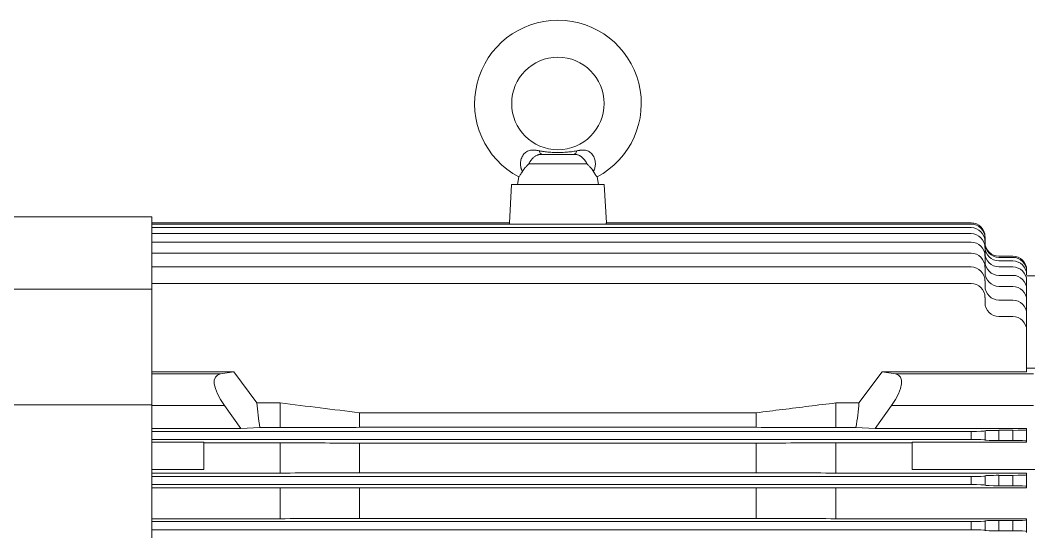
# Model space of a CAD drawing. Header units: inches. Extents: x -48 to 250, y -21 to 207.
# Drawn here: x 20.46 to 37.62, y 66.52 to 75.23 of the extents above; entities that cross this region are included whole.
import ezdxf

# ---------------------------------------------------------------- set-up
doc = ezdxf.new("R2010")
doc.units = ezdxf.units.IN
doc.header["$MEASUREMENT"] = 0

# ---------------------------------------------------------------- blocks, each defined once
blk = doc.blocks.new('HHI 365TS FRONT VIEW')
at = {"color": 7, "linetype": 'Continuous', "lineweight": 5}
for p, q in [((-15.241, 9.995), (-16.231, 9.995)), ((-16.524, 9.646), (-16.561, 8.992)), ((-14.949, 9.646), (-16.524, 9.646)), ((-16.403, 9.773), (-16.425, 9.646)), ((-15.047, 9.646), (-15.07, 9.773)), ((-14.911, 8.992), (-14.949, 9.646)), ((-22.646, 9.094), (-29.732, 9.094)), ((-22.646, 7.861), (-22.646, 9.094)), ((-16.558, 8.992), (-22.646, 8.992)), ((-8.709, 8.972), (-22.646, 8.972)), ((-16.559, 8.972), (-16.558, 8.992)), ((-8.709, 8.992), (-14.914, 8.992)), ((-8.709, 8.911), (-22.646, 8.911)), ((-8.709, 8.808), (-22.646, 8.808)), ((-8.472, 8.736), (-8.472, 8.756)), ((-8.709, 8.663), (-22.646, 8.663)), ((-8.472, 8.674), (-8.472, 8.736)), ((-8.472, 8.58), (-8.472, 8.674)), ((-8.709, 8.475), (-22.646, 8.475)), ((-8.472, 8.478), (-8.472, 8.572)), ((-8.472, 8.334), (-8.472, 8.427)), ((-8, 8.425), (-8.236, 8.425)), ((-8.709, 8.241), (-22.646, 8.241)), ((-8.472, 8.147), (-8.472, 8.239)), ((-8, 8.405), (-8.236, 8.405)), ((-8, 8.344), (-8.236, 8.344)), ((-8, 8.242), (-8.236, 8.242)), ((-8, 8.098), (-8.236, 8.098)), ((-7.488, 8.091), (-7.764, 8.091)), ((-8.709, 7.96), (-22.646, 7.96)), ((-8.472, 7.914), (-8.472, 8.005)), ((-8, 7.91), (-8.236, 7.91)), ((-7.764, 7.862), (-7.764, 8.006)), ((-29.732, 7.861), (-22.646, 7.861)), ((-22.646, 7.861), (-22.646, 5.892)), ((-8.472, 7.634), (-8.472, 7.724)), ((-7.764, 7.674), (-7.764, 7.862)), ((-8, 7.678), (-8.236, 7.678)), ((-7.764, 7.442), (-7.764, 7.674)), ((-8, 7.398), (-8.236, 7.398)), ((-7.764, 7.161), (-7.764, 7.442)), ((-7.764, 6.455), (-7.764, 7.161)), ((-22.646, 6.455), (-21.249, 6.455)), ((-22.646, 6.421), (-21.476, 6.421)), ((-21.476, 6.421), (-21.249, 6.455)), ((-21.249, 6.455), (-20.855, 5.927)), ((-10.617, 5.927), (-10.223, 6.455)), ((-9.997, 6.421), (-10.223, 6.455)), ((-10.223, 6.455), (-7.764, 6.455)), ((-7.646, 6.421), (-9.997, 6.421)), ((-7.764, 6.516), (-7.488, 6.516)), ((-22.646, 5.892), (-29.732, 5.892)), ((-22.646, -5.892), (-22.646, 5.892)), ((-22.646, 5.884), (-21.409, 5.884)), ((-21.409, 5.884), (-21.13, 5.49)), ((-20.855, 5.927), (-20.461, 5.927)), ((-20.461, 5.927), (-20.461, 5.507)), ((-11.012, 5.927), (-11.012, 5.507)), ((-11.012, 5.927), (-10.617, 5.927)), ((-10.342, 5.49), (-10.063, 5.884)), ((-7.646, 5.884), (-10.063, 5.884)), ((-19.111, 5.76), (-19.111, 5.512)), ((-19.111, 5.76), (-12.362, 5.76)), ((-12.362, 5.76), (-12.362, 5.512)), ((-21.13, 5.49), (-22.646, 5.49)), ((-20.804, 5.507), (-21.13, 5.49)), ((-20.461, 5.507), (-20.804, 5.507)), ((-12.362, 5.512), (-19.111, 5.512)), ((-10.669, 5.507), (-11.012, 5.507)), ((-10.342, 5.49), (-10.669, 5.507)), ((-7.764, 5.49), (-10.342, 5.49)), ((-7.764, 5.468), (-7.764, 5.49)), ((-22.646, 5.443), (-8.709, 5.443)), ((-8.709, 5.443), (-8.709, 5.305)), ((-8.472, 5.45), (-8.472, 5.453)), ((-8.472, 5.298), (-8.472, 5.45)), ((-8.236, 5.461), (-8, 5.461)), ((-8.236, 5.287), (-8.236, 5.461)), ((-8, 5.461), (-8, 5.287)), ((-7.764, 5.28), (-7.764, 5.468)), ((-8.709, 5.305), (-22.646, 5.305)), ((-22.646, 5.258), (-21.76, 5.258)), ((-21.76, 5.258), (-21.76, 4.796)), ((-21.76, 5.248), (-20.461, 5.248)), ((-20.461, 4.734), (-20.461, 5.248)), ((-19.111, 5.244), (-12.362, 5.244)), ((-19.111, 5.244), (-19.111, 4.739)), ((-12.362, 5.244), (-12.362, 4.739)), ((-11.012, 5.248), (-11.012, 4.734)), ((-11.012, 5.248), (-9.713, 5.248)), ((-9.713, 5.258), (-7.764, 5.258)), ((-9.713, 5.258), (-9.713, 4.796)), ((-8.472, 5.295), (-8.472, 5.298)), ((-8, 5.287), (-8.236, 5.287)), ((-7.764, 5.258), (-7.764, 5.28)), ((-21.76, 4.796), (-22.646, 4.796)), ((-22.646, 4.734), (-20.461, 4.734)), ((-22.646, 4.675), (-8.709, 4.675)), ((-12.362, 4.739), (-19.111, 4.739)), ((-7.764, 4.734), (-11.012, 4.734)), ((-9.713, 4.796), (-7.488, 4.796)), ((-8.709, 4.675), (-8.709, 4.537)), ((-8.472, 4.683), (-8.472, 4.687)), ((-8.472, 4.529), (-8.472, 4.683)), ((-8.236, 4.695), (-8, 4.695)), ((-8.236, 4.518), (-8.236, 4.695)), ((-8, 4.695), (-8, 4.518)), ((-7.764, 4.703), (-7.764, 4.734)), ((-7.764, 4.509), (-7.764, 4.703)), ((-8.709, 4.537), (-22.646, 4.537)), ((-22.646, 4.485), (-20.461, 4.485)), ((-20.461, 3.957), (-20.461, 4.485)), ((-19.111, 4.48), (-12.362, 4.48)), ((-19.111, 4.48), (-19.111, 3.962)), ((-12.362, 4.48), (-12.362, 3.962)), ((-11.012, 4.485), (-7.764, 4.485)), ((-11.012, 4.485), (-11.012, 3.957)), ((-8.472, 4.526), (-8.472, 4.529)), ((-8, 4.518), (-8.236, 4.518)), ((-7.764, 4.485), (-7.764, 4.509)), ((-22.646, 3.957), (-20.461, 3.957)), ((-12.362, 3.962), (-19.111, 3.962)), ((-7.764, 3.957), (-11.012, 3.957)), ((-7.764, 3.935), (-7.764, 3.957)), ((-22.646, 3.907), (-8.709, 3.907)), ((-8.709, 3.907), (-8.709, 3.77)), ((-8.472, 3.916), (-8.472, 3.919)), ((-8.472, 3.761), (-8.472, 3.916)), ((-8.236, 3.927), (-8, 3.927)), ((-8.236, 3.75), (-8.236, 3.927)), ((-8, 3.927), (-8, 3.75)), ((-7.764, 3.742), (-7.764, 3.935)), ((-8.709, 3.77), (-22.646, 3.77)), ((-8.472, 3.758), (-8.472, 3.761)), ((-8, 3.75), (-8.236, 3.75)), ((-7.764, 3.725), (-7.764, 3.742))]:
    blk.add_line(p, q, dxfattribs=at)
blk.add_circle((-15.736, 11.024), 0.787, dxfattribs=at)
for centre, radius, start, end in [((-15.736, 11.024), 1.417, 298.0256, 241.977), ((-15.983, 10.231), 0.0759, 189.4868, 254.4408), ((-15.489, 10.231), 0.0759, 285.5592, 350.5132), ((-8.709, 8.756), 0.236, 0, 90), ((-8.709, 8.736), 0.236, 0, 90), ((-8.709, 8.674), 0.236, 0, 90), ((-8.709, 8.572), 0.236, 0, 90), ((-8.709, 8.427), 0.236, 0, 90), ((-8.236, 8.661), 0.236, 180, 270), ((-8.236, 8.641), 0.236, 180, 270), ((-8.236, 8.58), 0.236, 180, 270), ((-8.709, 8.239), 0.236, 0, 90), ((-8.236, 8.478), 0.236, 180, 270), ((-8, 8.189), 0.236, 0, 90), ((-8.709, 8.005), 0.236, 0, 90), ((-8.236, 8.334), 0.236, 180, 270), ((-8, 8.169), 0.236, 0, 90), ((-8, 8.108), 0.236, 0, 90), ((-8, 8.006), 0.236, 0, 90), ((-8.236, 8.147), 0.236, 180, 270), ((-8, 7.862), 0.236, 0, 90), ((-8.709, 7.724), 0.236, 0, 90), ((-8.236, 7.914), 0.236, 180, 270), ((-8, 7.674), 0.236, 0, 90), ((-8.236, 7.634), 0.236, 180, 270), ((-8, 7.442), 0.236, 0, 90), ((-8, 7.161), 0.236, 0, 90)]:
    blk.add_arc(centre, radius, start, end, dxfattribs=at)
for centre, major_axis, ratio, start_param, end_param in [((-15.736, -95.181), (0, 111.697), 0.020402, 5.913551, 5.914056), ((-20.992, 5.832), (-0.555, 0.555), 0.36397, 6.021386, 7.417649), ((-10.481, 5.832), (0.555, 0.555), 0.36397, 5.148721, 6.544985), ((-12.775, 0), (-7.603, 7.603), 0.36397, 0.399576, 0.473089), ((-18.697, 0), (7.603, 7.603), 0.36397, 5.810097, 5.883609), ((-8.709, 5.45), (0.236, 0), 0.031426, 4.712389, 6.283185), ((-8.236, 5.453), (0.236, 0), 0.031426, 1.570796, 3.141593), ((-8, 5.468), (0.236, 0), 0.031426, 4.712389, 6.283185), ((-8.709, 5.298), (0.236, 0), 0.031426, 0, 1.570796), ((-8.236, 5.295), (0.236, 0), 0.031426, 3.141593, 4.712389), ((-8, 5.28), (0.236, 0), 0.031426, 0, 1.570796), ((-8.709, 4.683), (0.236, 0), 0.034921, 4.712389, 6.283185), ((-8.236, 4.687), (0.236, 0), 0.034921, 1.570796, 3.141593), ((-8, 4.703), (0.236, 0), 0.034921, 4.712389, 6.283185), ((-8.709, 4.529), (0.236, 0), 0.034921, 0, 1.570796), ((-8.236, 4.526), (0.236, 0), 0.034921, 3.141593, 4.712389), ((-8, 4.509), (0.236, 0), 0.034921, 0, 1.570796), ((-8.709, 3.916), (0.236, 0), 0.034921, 4.712389, 6.283185), ((-8.236, 3.919), (0.236, 0), 0.034921, 1.570796, 3.141593), ((-8, 3.935), (0.236, 0), 0.034921, 4.712389, 6.283185), ((-8.709, 3.761), (0.236, 0), 0.034921, 0, 1.570796), ((-8.236, 3.758), (0.236, 0), 0.034921, 3.141593, 4.712389), ((-8, 3.742), (0.236, 0), 0.034921, 0, 1.570796)]:
    blk.add_ellipse(centre, major_axis=major_axis, ratio=ratio, start_param=start_param, end_param=end_param, dxfattribs=at)
for points, knots in [([(-16.34, 9.867), (-16.341, 9.87), (-16.344, 9.876), (-16.349, 9.885), (-16.353, 9.894), (-16.357, 9.903), (-16.36, 9.913), (-16.363, 9.923), (-16.368, 9.941), (-16.373, 9.969), (-16.374, 10.006), (-16.37, 10.044), (-16.36, 10.082), (-16.346, 10.118), (-16.326, 10.151), (-16.301, 10.18), (-16.272, 10.203), (-16.239, 10.218), (-16.205, 10.227), (-16.169, 10.23), (-16.137, 10.229), (-16.109, 10.226), (-16.084, 10.223), (-16.067, 10.22), (-16.058, 10.218)], [0, 0, 0, 0, 0.017501, 0.035088, 0.052774, 0.070572, 0.088495, 0.106556, 0.124766, 0.1878, 0.249584, 0.313994, 0.374576, 0.439638, 0.499934, 0.563932, 0.625307, 0.687376, 0.75062, 0.811216, 0.874798, 0.915004, 0.956671, 1, 1, 1, 1]), ([(-16.004, 10.157), (-16.006, 10.157), (-16.011, 10.157), (-16.019, 10.157), (-16.027, 10.157), (-16.034, 10.156), (-16.045, 10.155), (-16.059, 10.153), (-16.076, 10.148), (-16.093, 10.142), (-16.108, 10.135), (-16.123, 10.125), (-16.139, 10.114), (-16.154, 10.101), (-16.168, 10.088), (-16.18, 10.074), (-16.191, 10.06), (-16.201, 10.047), (-16.209, 10.035), (-16.217, 10.022), (-16.224, 10.009), (-16.229, 9.999), (-16.231, 9.995)], [0, 0, 0, 0, 0.0248748, 0.0498591, 0.0750107, 0.1003862, 0.126041, 0.1849332, 0.2505305, 0.3069713, 0.3755249, 0.4200803, 0.5000863, 0.568001, 0.6252851, 0.6881177, 0.7495793, 0.7976175, 0.8466699, 0.8967472, 0.9478564, 1, 1, 1, 1]), ([(-16.058, 10.218), (-16.05, 10.217), (-16.032, 10.213), (-16.007, 10.209), (-15.981, 10.206), (-15.956, 10.202), (-15.907, 10.196), (-15.834, 10.19), (-15.738, 10.187), (-15.643, 10.19), (-15.566, 10.196), (-15.505, 10.203), (-15.46, 10.21), (-15.43, 10.215), (-15.414, 10.218)], [0, 0, 0, 0, 0.041266, 0.081879, 0.121876, 0.161298, 0.20018, 0.353272, 0.500242, 0.640281, 0.785701, 0.855253, 0.926613, 1, 1, 1, 1]), ([(-15.469, 10.157), (-15.545, 10.157), (-15.639, 10.157), (-15.833, 10.157), (-15.927, 10.157), (-16.004, 10.157)], [0, 0, 0, 0, 0.5, 0.5, 1, 1, 1, 1]), ([(-15.241, 9.995), (-15.243, 9.997), (-15.245, 10.003), (-15.249, 10.01), (-15.253, 10.018), (-15.257, 10.025), (-15.262, 10.032), (-15.266, 10.039), (-15.271, 10.046), (-15.276, 10.053), (-15.283, 10.062), (-15.293, 10.074), (-15.305, 10.088), (-15.319, 10.101), (-15.334, 10.114), (-15.349, 10.125), (-15.365, 10.135), (-15.38, 10.142), (-15.396, 10.148), (-15.413, 10.153), (-15.429, 10.155), (-15.444, 10.157), (-15.456, 10.157), (-15.464, 10.157), (-15.469, 10.157)], [0, 0, 0, 0, 0.029112, 0.057905, 0.086379, 0.114534, 0.142371, 0.169891, 0.197096, 0.223987, 0.250568, 0.31244, 0.375724, 0.432661, 0.500226, 0.580516, 0.62547, 0.693877, 0.750267, 0.816182, 0.875381, 0.917476, 0.958931, 1, 1, 1, 1]), ([(-15.414, 10.218), (-15.409, 10.219), (-15.399, 10.221), (-15.383, 10.223), (-15.369, 10.225), (-15.354, 10.227), (-15.332, 10.229), (-15.303, 10.23), (-15.268, 10.227), (-15.233, 10.218), (-15.201, 10.203), (-15.171, 10.18), (-15.147, 10.151), (-15.127, 10.118), (-15.112, 10.082), (-15.103, 10.044), (-15.099, 10.006), (-15.1, 9.969), (-15.105, 9.939), (-15.111, 9.916), (-15.117, 9.899), (-15.124, 9.883), (-15.13, 9.872), (-15.133, 9.867)], [0, 0, 0, 0, 0.026163, 0.051703, 0.07666, 0.101078, 0.125004, 0.188941, 0.249867, 0.312877, 0.374732, 0.436144, 0.50019, 0.560331, 0.62522, 0.685674, 0.749952, 0.811619, 0.874552, 0.906494, 0.938004, 0.969149, 1, 1, 1, 1]), ([(-16.231, 9.995), (-16.235, 9.991), (-16.242, 9.985), (-16.252, 9.975), (-16.264, 9.963), (-16.277, 9.949), (-16.292, 9.934), (-16.305, 9.918), (-16.317, 9.902), (-16.329, 9.885), (-16.336, 9.873), (-16.34, 9.867)], [0, 0, 0, 0, 0.083347, 0.166795, 0.250345, 0.37769, 0.499912, 0.631209, 0.749426, 0.879279, 1, 1, 1, 1]), ([(-15.133, 9.867), (-15.135, 9.87), (-15.138, 9.876), (-15.144, 9.885), (-15.149, 9.893), (-15.157, 9.905), (-15.168, 9.918), (-15.181, 9.933), (-15.195, 9.949), (-15.209, 9.964), (-15.225, 9.98), (-15.236, 9.99), (-15.241, 9.995)], [0, 0, 0, 0, 0.0592265, 0.1207207, 0.1845025, 0.2505883, 0.368787, 0.5000999, 0.6130546, 0.7496642, 0.8750704, 1, 1, 1, 1]), ([(-16.34, 9.867), (-16.353, 9.846), (-16.378, 9.804), (-16.401, 9.775), (-16.4, 9.776), (-16.4, 9.776)], [0, 0, 0, 0, 0.385348, 0.77061, 1, 1, 1, 1]), ([(-15.072, 9.776), (-15.072, 9.775), (-15.069, 9.772), (-15.088, 9.797), (-15.114, 9.835), (-15.13, 9.862), (-15.133, 9.867)], [0, 0, 0, 0, 0.155252, 0.535606, 0.91876, 1, 1, 1, 1]), ([(-20.461, 5.927), (-20.234, 5.899), (-19.784, 5.844), (-19.334, 5.788), (-19.111, 5.76)], [0, 0, 0, 0, 0.503663, 1, 1, 1, 1]), ([(-12.362, 5.76), (-12.213, 5.778), (-11.915, 5.816), (-11.465, 5.871), (-11.163, 5.909), (-11.012, 5.927)], [0, 0, 0, 0, 0.330077, 0.66341, 1, 1, 1, 1]), ([(-19.111, 5.512), (-19.259, 5.511), (-19.558, 5.51), (-20.008, 5.509), (-20.309, 5.507), (-20.461, 5.507)], [0, 0, 0, 0, 0.330077, 0.66341, 1, 1, 1, 1]), ([(-11.012, 5.507), (-11.238, 5.508), (-11.689, 5.509), (-12.138, 5.511), (-12.362, 5.512)], [0, 0, 0, 0, 0.503663, 1, 1, 1, 1]), ([(-20.461, 5.248), (-20.234, 5.248), (-19.784, 5.246), (-19.334, 5.244), (-19.111, 5.244)], [0, 0, 0, 0, 0.503027, 1, 1, 1, 1]), ([(-12.362, 5.244), (-12.138, 5.244), (-11.688, 5.246), (-11.238, 5.248), (-11.012, 5.248)], [0, 0, 0, 0, 0.496973, 1, 1, 1, 1]), ([(-19.111, 4.739), (-19.334, 4.738), (-19.784, 4.736), (-20.234, 4.735), (-20.461, 4.734)], [0, 0, 0, 0, 0.497042, 1, 1, 1, 1]), ([(-11.012, 4.734), (-11.238, 4.735), (-11.688, 4.736), (-12.138, 4.738), (-12.362, 4.739)], [0, 0, 0, 0, 0.502958, 1, 1, 1, 1]), ([(-20.461, 4.485), (-20.234, 4.484), (-19.784, 4.482), (-19.334, 4.481), (-19.111, 4.48)], [0, 0, 0, 0, 0.502544, 1, 1, 1, 1]), ([(-12.362, 4.48), (-12.138, 4.481), (-11.688, 4.482), (-11.238, 4.484), (-11.012, 4.485)], [0, 0, 0, 0, 0.497456, 1, 1, 1, 1]), ([(-19.111, 3.962), (-19.334, 3.961), (-19.784, 3.959), (-20.234, 3.958), (-20.461, 3.957)], [0, 0, 0, 0, 0.497477, 1, 1, 1, 1]), ([(-11.012, 3.957), (-11.238, 3.958), (-11.688, 3.959), (-12.138, 3.961), (-12.362, 3.962)], [0, 0, 0, 0, 0.502523, 1, 1, 1, 1])]:
    blk.add_open_spline(points, degree=3, knots=knots, dxfattribs=at)

msp = doc.modelspace()

# ---------------------------------------------------------------- block references
at = {"color": 7, "lineweight": 5}
msp.add_blockref('HHI 365TS FRONT VIEW', (45.342, 62.791), dxfattribs=at)

doc.saveas('drawing.dxf')
